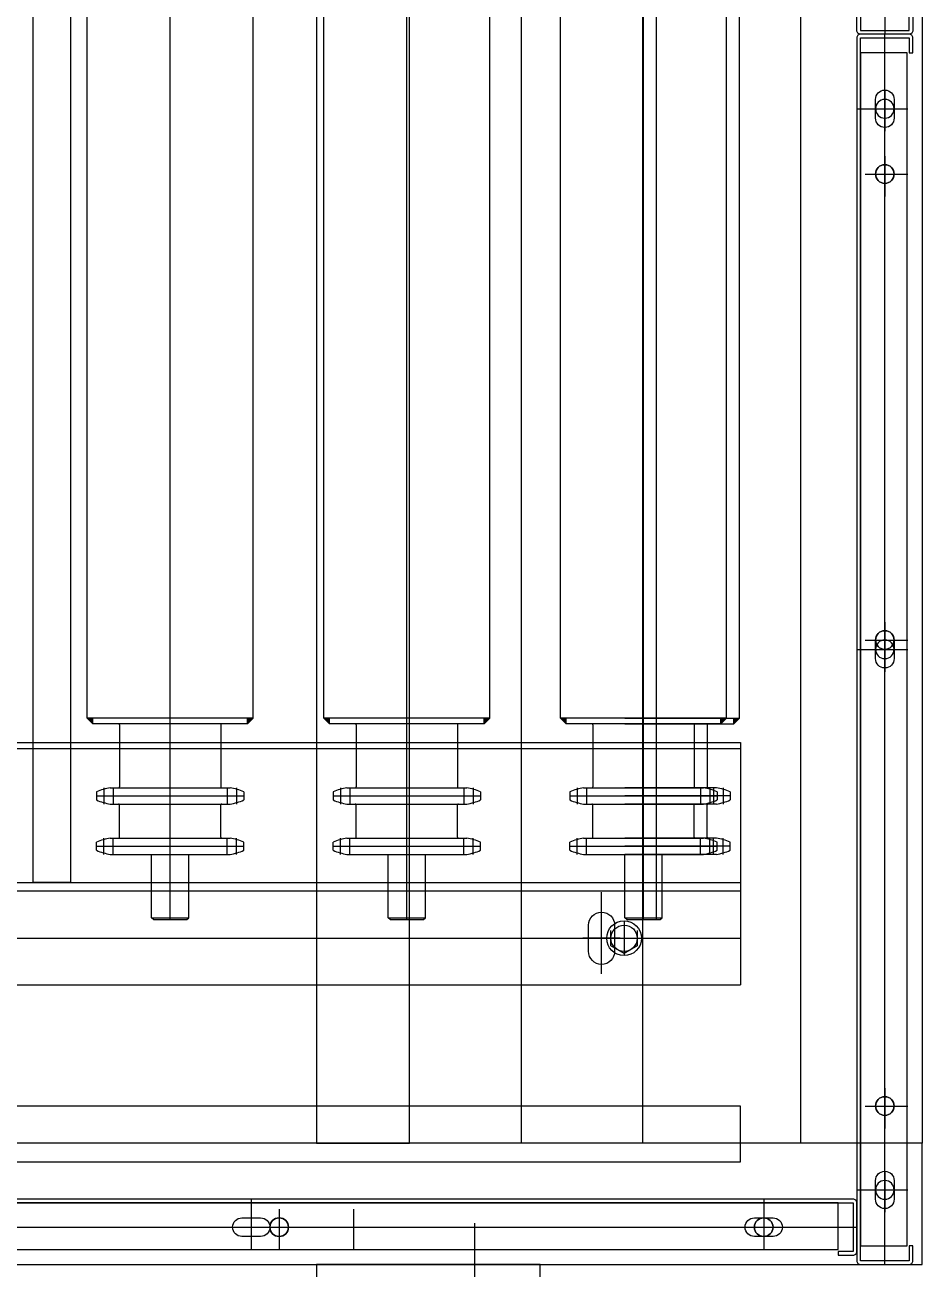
# Model space of a CAD drawing. Header units: millimetres. Extents: x -47382 to 204618, y -51045 to 127155.
# Drawn here: x 139644 to 140125, y 21549 to 22217 of the extents above; entities that cross this region are included whole.
import ezdxf

# ---------------------------------------------------------------- set-up
doc = ezdxf.new("R2010")
doc.units = ezdxf.units.MM
doc.header["$LTSCALE"] = 300
doc.header["$MEASUREMENT"] = 0
doc.layers.get('0').update_dxf_attribs({"linetype": 'CONTINUOUS'})
doc.layers.add('1', color=7, linetype='CONTINUOUS')
doc.layers.add('A-DETL-PEN8', color=8, linetype='CONTINUOUS')
doc.styles.get("Standard").update_dxf_attribs({"font": ''})
doc.styles.get('Standard').set_extended_font_data('DotumChe')

# ---------------------------------------------------------------- blocks, each defined once
blk = doc.blocks.new('A$C50FFAE84')
for centre in [(467.41, -255.95, -310.54), (2427.41, -255.95, -310.54), (467.41, -515.95, -310.54), (2427.41, -515.95, -310.54), (532.41, -580.95, -310.54), (782.41, -580.95, -310.54), (1032.41, -580.95, -310.54), (1862.41, -580.95, -310.54), (2112.41, -580.95, -310.54), (2362.41, -580.95, -310.54)]:
    blk.add_circle(centre, 5)
at = {"layer": '1'}
for p, q in [((467.41, -245.47, -310.54), (467.41, -268.33, -310.54)), ((2427.41, -245.47, -310.54), (2427.41, -268.33, -310.54)), ((477.07, -255.95, -310.54), (455.41, -255.95, -310.54)), ((2417.76, -255.95, -310.54), (2439.41, -255.95, -310.54)), ((467.41, -505.47, -310.54), (467.41, -528.33, -310.54)), ((2427.41, -505.47, -310.54), (2427.41, -528.33, -310.54)), ((477.07, -515.95, -310.54), (455.41, -515.95, -310.54)), ((2417.76, -515.95, -310.54), (2439.41, -515.95, -310.54)), ((532.41, -570.47, -310.54), (532.41, -593.33, -310.54)), ((782.41, -570.47, -310.54), (782.41, -593.33, -310.54)), ((1032.41, -570.47, -310.54), (1032.41, -593.33, -310.54)), ((1862.41, -570.47, -310.54), (1862.41, -593.33, -310.54)), ((2112.41, -570.47, -310.54), (2112.41, -593.33, -310.54)), ((2362.41, -570.47, -310.54), (2362.41, -593.33, -310.54)), ((542.07, -580.95, -310.54), (520.41, -580.95, -310.54)), ((792.07, -580.95, -310.54), (770.41, -580.95, -310.54)), ((1042.07, -580.95, -310.54), (1020.41, -580.95, -310.54)), ((1872.07, -580.95, -310.54), (1850.41, -580.95, -310.54)), ((2122.07, -580.95, -310.54), (2100.41, -580.95, -310.54)), ((2372.07, -580.95, -310.54), (2350.41, -580.95, -310.54))]:
    blk.add_line(p, q, dxfattribs=at)
blk = doc.blocks.new('A$C620CB401')
for centre in [(1337, 12.38), (1627, 12.38), (1917, 12.38)]:
    blk.add_circle(centre, 5)
at = {"layer": '1'}
for p, q in [((1337, 22.86), (1337, 0)), ((1627, 22.86), (1627, 0)), ((1917, 22.86), (1917, 0)), ((1327.34, 12.38), (1349, 12.38)), ((1617.34, 12.38), (1639, 12.38)), ((1907.34, 12.38), (1929, 12.38))]:
    blk.add_line(p, q, dxfattribs=at)
blk = doc.blocks.new('G$CD692945F')
at = {"layer": 'A-DETL-PEN8'}
for points in [[(4041.55, 1095.09), (4044.6, 1095.09), (4044.6, 1092.09)], [(4130.65, 1095.09), (4127.6, 1095.09), (4127.6, 1092.09)], [(4168.55, 1095.09), (4171.6, 1095.09), (4171.6, 1092.09)], [(4257.65, 1095.09), (4254.6, 1095.09), (4254.6, 1092.09)], [(4295.55, 1095.09), (4298.6, 1095.09), (4298.6, 1092.09)], [(4384.65, 1095.09), (4381.6, 1095.09), (4381.6, 1092.09)], [(4391.65, 1095.09), (4388.6, 1095.09), (4388.6, 1092.09)]]:
    blk.add_hatch(color=256, dxfattribs=at).paths.add_polyline_path(points)
for p, q in [((4086.1, 987.09, 0), (4086.1, 2607.09, 0)), ((4213.1, 987.09, 0), (4213.1, 2607.09, 0)), ((4340.1, 987.09, 0), (4340.1, 2607.09, 0)), ((4347.1, 987.09, 0), (4347.1, 2607.09, 0)), ((4012.6, 1007.09, 0), (4012.6, 2597.09, 0)), ((4032.6, 2597.09, 0), (4032.6, 1007.09, 0)), ((4041.55, 1095.09, 0), (4041.55, 2569.09, 0)), ((4130.65, 1095.09, 0), (4130.65, 2569.09, 0)), ((4168.55, 1095.09, 0), (4168.55, 2569.09, 0)), ((4257.65, 1095.09, 0), (4257.65, 2569.09, 0)), ((4295.55, 1095.09, 0), (4295.55, 2569.09, 0)), ((4384.65, 1095.09, 0), (4384.65, 2569.09, 0)), ((4391.65, 1095.09, 0), (4391.65, 2569.09, 0)), ((4469.6, 2142.09, 0), (4469.6, 1462.09, 0)), ((4469.6, 802.09, 0), (4469.6, 1462.09, 0)), ((4454.6, 1422.09, 0), (4481.6, 1422.09, 0)), ((4454.6, 1132.09, 0), (4481.6, 1132.09, 0)), ((4044.6, 1092.09, 0), (4041.55, 1095.09, 0)), ((4130.65, 1095.09, 0), (4041.55, 1095.09, 0)), ((4044.6, 1092.09, 0), (4044.6, 1095.09, 0)), ((4127.6, 1092.09, 0), (4130.65, 1095.09, 0)), ((4127.6, 1092.09, 0), (4127.6, 1095.09, 0)), ((4171.6, 1092.09, 0), (4168.55, 1095.09, 0)), ((4257.65, 1095.09, 0), (4168.55, 1095.09, 0)), ((4171.6, 1092.09, 0), (4171.6, 1095.09, 0)), ((4254.6, 1092.09, 0), (4257.65, 1095.09, 0)), ((4254.6, 1092.09, 0), (4254.6, 1095.09, 0)), ((4298.6, 1092.09, 0), (4295.55, 1095.09, 0)), ((4384.65, 1095.09, 0), (4295.55, 1095.09, 0)), ((4298.6, 1092.09, 0), (4298.6, 1095.09, 0)), ((4330.01, 1095.09, 0), (4391.65, 1095.09, 0)), ((4381.6, 1092.09, 0), (4384.65, 1095.09, 0)), ((4381.6, 1092.09, 0), (4381.6, 1095.09, 0)), ((4388.6, 1092.09, 0), (4391.65, 1095.09, 0)), ((4388.6, 1092.09, 0), (4388.6, 1095.09, 0)), ((4127.6, 1092.09, 0), (4044.6, 1092.09, 0)), ((4058.93, 1091.59, 0), (4058.93, 1058.29, 0)), ((4113.27, 1091.59, 0), (4113.27, 1058.29, 0)), ((4254.6, 1092.09, 0), (4171.6, 1092.09, 0)), ((4185.93, 1091.59, 0), (4185.93, 1058.29, 0)), ((4240.27, 1091.59, 0), (4240.27, 1058.29, 0)), ((4381.6, 1092.09, 0), (4298.6, 1092.09, 0)), ((4312.93, 1091.59, 0), (4312.93, 1058.29, 0)), ((4330.01, 1092.09, 0), (4388.6, 1092.09, 0)), ((4367.27, 1091.59, 0), (4367.27, 1058.29, 0)), ((4374.27, 1091.59, 0), (4374.27, 1058.29, 0)), ((2637.1, 1082.09, 0), (4392.1, 1082.09, 0)), ((4330.01, 1082.09, 0), (4392.1, 1082.09, 0)), ((4392.1, 1082.09, 0), (4392.1, 952.09, 0)), ((4392.1, 1082.09, 0), (4392.1, 952.09, 0)), ((2637.1, 1078.89, 0), (4392.1, 1078.89, 0)), ((4046.6, 1055.62, 0), (4046.6, 1051.27, 0)), ((4050.43, 1057.79, 0), (4050.43, 1049.09, 0)), ((4053.95, 1057.79, 0), (4118.24, 1057.79, 0)), ((4055.51, 1057.79, 0), (4055.51, 1049.09, 0)), ((4116.69, 1057.79, 0), (4116.69, 1049.09, 0)), ((4121.77, 1057.79, 0), (4121.77, 1049.09, 0)), ((4125.6, 1055.62, 0), (4125.6, 1051.27, 0)), ((4173.6, 1055.62, 0), (4173.6, 1051.27, 0)), ((4177.43, 1057.79, 0), (4177.43, 1049.09, 0)), ((4180.95, 1057.79, 0), (4245.24, 1057.79, 0)), ((4182.51, 1057.79, 0), (4182.51, 1049.09, 0)), ((4243.69, 1057.79, 0), (4243.69, 1049.09, 0)), ((4248.77, 1057.79, 0), (4248.77, 1049.09, 0)), ((4252.6, 1055.62, 0), (4252.6, 1051.27, 0)), ((4300.6, 1055.62, 0), (4300.6, 1051.27, 0)), ((4304.43, 1057.79, 0), (4304.43, 1049.09, 0)), ((4307.95, 1057.79, 0), (4372.24, 1057.79, 0)), ((4309.51, 1057.79, 0), (4309.51, 1049.09, 0)), ((4379.24, 1057.79, 0), (4330.01, 1057.79, 0)), ((4370.69, 1057.79, 0), (4370.69, 1049.09, 0)), ((4375.77, 1057.79, 0), (4375.77, 1049.09, 0)), ((4377.69, 1057.79, 0), (4377.69, 1049.09, 0)), ((4379.6, 1055.62, 0), (4379.6, 1051.27, 0)), ((4382.77, 1057.79, 0), (4382.77, 1049.09, 0)), ((4386.6, 1055.62, 0), (4386.6, 1051.27, 0)), ((4046.6, 1053.44, 0), (4125.6, 1053.44, 0)), ((4053.95, 1049.09, 0), (4118.24, 1049.09, 0)), ((4058.93, 1031.29, 0), (4058.93, 1048.59, 0)), ((4113.27, 1031.29, 0), (4113.27, 1048.59, 0)), ((4173.6, 1053.44, 0), (4252.6, 1053.44, 0)), ((4180.95, 1049.09, 0), (4245.24, 1049.09, 0)), ((4185.93, 1031.29, 0), (4185.93, 1048.59, 0)), ((4240.27, 1031.29, 0), (4240.27, 1048.59, 0)), ((4300.6, 1053.44, 0), (4379.6, 1053.44, 0)), ((4307.95, 1049.09, 0), (4372.24, 1049.09, 0)), ((4312.93, 1031.29, 0), (4312.93, 1048.59, 0)), ((4386.6, 1053.44, 0), (4330.01, 1053.44, 0)), ((4379.24, 1049.09, 0), (4330.01, 1049.09, 0)), ((4367.27, 1031.29, 0), (4367.27, 1048.59, 0)), ((4374.27, 1031.29, 0), (4374.27, 1048.59, 0)), ((4046.6, 1024.27, 0), (4046.6, 1028.62, 0)), ((4050.43, 1022.09, 0), (4050.43, 1030.79, 0)), ((4053.95, 1030.79, 0), (4118.24, 1030.79, 0)), ((4055.51, 1022.09, 0), (4055.51, 1030.79, 0)), ((4116.69, 1022.09, 0), (4116.69, 1030.79, 0)), ((4121.77, 1022.09, 0), (4121.77, 1030.79, 0)), ((4125.6, 1024.27, 0), (4125.6, 1028.62, 0)), ((4173.6, 1024.27, 0), (4173.6, 1028.62, 0)), ((4177.43, 1022.09, 0), (4177.43, 1030.79, 0)), ((4180.95, 1030.79, 0), (4245.24, 1030.79, 0)), ((4182.51, 1022.09, 0), (4182.51, 1030.79, 0)), ((4243.69, 1022.09, 0), (4243.69, 1030.79, 0)), ((4248.77, 1022.09, 0), (4248.77, 1030.79, 0)), ((4252.6, 1024.27, 0), (4252.6, 1028.62, 0)), ((4300.6, 1024.27, 0), (4300.6, 1028.62, 0)), ((4304.43, 1022.09, 0), (4304.43, 1030.79, 0)), ((4307.95, 1030.79, 0), (4372.24, 1030.79, 0)), ((4309.51, 1022.09, 0), (4309.51, 1030.79, 0)), ((4379.24, 1030.79, 0), (4330.01, 1030.79, 0)), ((4370.69, 1022.09, 0), (4370.69, 1030.79, 0)), ((4375.77, 1022.09, 0), (4375.77, 1030.79, 0)), ((4377.69, 1022.09, 0), (4377.69, 1030.79, 0)), ((4379.6, 1024.27, 0), (4379.6, 1028.62, 0)), ((4382.77, 1022.09, 0), (4382.77, 1030.79, 0)), ((4386.6, 1024.27, 0), (4386.6, 1028.62, 0)), ((4046.6, 1026.44, 0), (4125.6, 1026.44, 0)), ((4053.95, 1022.09, 0), (4118.24, 1022.09, 0)), ((4076.1, 988.09, 0), (4076.1, 1022.09, 0)), ((4096.1, 988.09, 0), (4096.1, 1022.09, 0)), ((4173.6, 1026.44, 0), (4252.6, 1026.44, 0)), ((4180.95, 1022.09, 0), (4245.24, 1022.09, 0)), ((4203.1, 988.09, 0), (4203.1, 1022.09, 0)), ((4223.1, 988.09, 0), (4223.1, 1022.09, 0)), ((4300.6, 1026.44, 0), (4379.6, 1026.44, 0)), ((4307.95, 1022.09, 0), (4372.24, 1022.09, 0)), ((4386.6, 1026.44, 0), (4330.01, 1026.44, 0)), ((4379.24, 1022.09, 0), (4330.01, 1022.09, 0)), ((4330.1, 988.09, 0), (4330.1, 1022.09, 0)), ((4350.1, 988.09, 0), (4350.1, 1022.09, 0)), ((2637.1, 1007.09, 0), (4392.1, 1007.09, 0)), ((2637.1, 1002.59, 0), (4392.1, 1002.59, 0)), ((4032.6, 1007.09, 0), (4012.6, 1007.09, 0)), ((4317.6, 958.09, 0), (4317.6, 1001.83, 0)), ((4076.1, 988.09, 0), (4096.1, 988.09, 0)), ((4077.1, 987.09, 0), (4076.1, 988.09, 0)), ((4095.1, 987.09, 0), (4096.1, 988.09, 0)), ((4203.1, 988.09, 0), (4223.1, 988.09, 0)), ((4204.1, 987.09, 0), (4203.1, 988.09, 0)), ((4222.1, 987.09, 0), (4223.1, 988.09, 0)), ((4330.1, 988.09, 0), (4350.1, 988.09, 0)), ((4331.1, 987.09, 0), (4330.1, 988.09, 0)), ((4349.1, 987.09, 0), (4350.1, 988.09, 0)), ((4077.1, 987.09, 0), (4095.1, 987.09, 0)), ((4204.1, 987.09, 0), (4222.1, 987.09, 0)), ((4329.65, 986.42, 0), (4329.65, 967.77, 0)), ((4331.1, 987.09, 0), (4349.1, 987.09, 0)), ((2637.1, 977.09, 0), (4392.1, 977.09, 0)), ((4327.6, 977.09, 0), (4307.6, 977.09, 0)), ((4322.58, 973.01, 0), (4322.58, 981.17, 0)), ((4336.71, 981.17, 0), (4336.71, 973.01, 0)), ((4329.65, 968.94, 0), (4322.58, 973.01, 0)), ((4336.71, 973.01, 0), (4329.65, 968.94, 0)), ((2637.1, 952.09, 0), (4392.1, 952.09, 0)), ((4330.01, 952.09, 0), (4392.1, 952.09, 0)), ((4392.1, 887.09, 0), (2637.1, 887.09, 0)), ((4392.1, 857.09, 0), (4392.1, 887.09, 0)), ((2637.1, 857.09, 0), (4392.1, 857.09, 0)), ((4454.6, 842.09, 0), (4481.6, 842.09, 0)), ((4129.6, 837.09, 0), (4129.6, 810.09, 0)), ((4404.6, 837.09, 0), (4404.6, 810.09, 0)), ((4184.6, 809.81, 0), (4184.6, 831.69, 0)), ((3804.6, 822.09, 0), (4454.6, 822.09, 0)), ((4174.51, 822.09, 0), (4195.51, 822.09, 0)), ((4249.6, 769.82, 0), (4249.6, 824.33, 0))]:
    blk.add_line(p, q, dxfattribs=at)
at = {"layer": 'A-DETL-PEN8', "elevation": 0}
for points in [[(4339.6, 2737.09), (4339.6, 867.09), (4274.6, 867.09), (4274.6, 2737.09)], [(4489.6, 2737.09), (4489.6, 867.09), (4424.6, 867.09), (4424.6, 2737.09)], [(4164.6, 1752.09), (4164.6, 867.09), (4214.6, 867.09), (4214.6, 1752.09)], [(4481.6, 812.09), (4481.6, 1452.09), (4456.6, 1452.09), (4456.6, 812.09)], [(2644.6, 802.09), (4489.6, 802.09), (4489.6, 867.09), (2644.6, 867.09)], [(3814.6, 810.09), (4444.6, 810.09), (4444.6, 835.09), (3814.6, 835.09)], [(4164.6, 802.09), (4164.6, 793.09), (4284.6, 793.09), (4284.6, 802.09)]]:
    blk.add_lwpolyline(points, close=True, dxfattribs=at)
for points in [[(4482.6, 1462.09), (4456.6, 1462.09, -0.414214), (4454.6, 1464.09), (4454.6, 2140.09, -0.414214), (4456.6, 2142.09), (4482.6, 2142.09, -0.414214), (4484.6, 2140.09), (4484.6, 2132.09), (4482.6, 2132.09), (4482.6, 2140.09), (4456.6, 2140.09), (4456.6, 1464.09), (4482.6, 1464.09), (4482.6, 1472.09), (4484.6, 1472.09), (4484.6, 1464.09, -0.414214)], [(4482.6, 1462.09), (4456.6, 1462.09, 0.414214), (4454.6, 1460.09), (4454.6, 804.09, 0.414214), (4456.6, 802.09), (4482.6, 802.09, 0.414214), (4484.6, 804.09), (4484.6, 812.09), (4482.6, 812.09), (4482.6, 804.09), (4456.6, 804.09), (4456.6, 1460.09), (4482.6, 1460.09), (4482.6, 1452.09), (4484.6, 1452.09), (4484.6, 1460.09, 0.414214)], [(4464.6, 1417.09), (4464.6, 1427.09, -1), (4474.6, 1427.09), (4474.6, 1417.09, -1)], [(4464.6, 1127.09), (4464.6, 1137.09, -1), (4474.6, 1137.09), (4474.6, 1127.09, -1)], [(4310.6, 977.09), (4310.6, 984.09, -1), (4324.6, 984.09), (4324.6, 977.09), (4324.6, 970.09, -1), (4310.6, 970.09)], [(4464.6, 837.09), (4464.6, 847.09, -1), (4474.6, 847.09), (4474.6, 837.09, -1)], [(4454.6, 809.09), (4454.6, 835.09, 0.414214), (4452.6, 837.09), (3806.6, 837.09, 0.414214), (3804.6, 835.09), (3804.6, 809.09, 0.414214), (3806.6, 807.09), (3814.6, 807.09), (3814.6, 809.09), (3806.6, 809.09), (3806.6, 835.09), (4452.6, 835.09), (4452.6, 809.09), (4444.6, 809.09), (4444.6, 807.09), (4452.6, 807.09, 0.414214)], [(4124.6, 827.09), (4134.6, 827.09, -1), (4134.6, 817.09), (4124.6, 817.09, -1)], [(4399.6, 827.09), (4409.6, 827.09, -1), (4409.6, 817.09), (4399.6, 817.09, -1)]]:
    blk.add_lwpolyline(points, format="xyb", close=True, dxfattribs=at)
at = {"layer": 'A-DETL-PEN8'}
for radius in [9.32, 7.07]:
    blk.add_circle((4329.65, 977.09, 0), radius, dxfattribs=at)
for centre, radius, start, end in [((4058.43, 1091.59, 0), 0.5, 0, 90), ((4113.77, 1091.59, 0), 0.5, 90, 180), ((4185.43, 1091.59, 0), 0.5, 0, 90), ((4240.77, 1091.59, 0), 0.5, 90, 180), ((4312.43, 1091.59, 0), 0.5, 0, 90), ((4367.77, 1091.59, 0), 0.5, 90, 180), ((4374.77, 1091.59, 0), 0.5, 90, 180), ((4058.24, 1029.77, 0), 28.35, 98.70246, 114.24758), ((4058.43, 1058.29, 0), 0.5, 270, 0), ((4113.77, 1058.29, 0), 0.5, 180, 270), ((4113.95, 1029.77, 0), 28.35, 65.75242, 81.29754), ((4185.24, 1029.77, 0), 28.35, 98.70246, 114.24758), ((4185.43, 1058.29, 0), 0.5, 270, 0), ((4240.77, 1058.29, 0), 0.5, 180, 270), ((4240.95, 1029.77, 0), 28.35, 65.75242, 81.29754), ((4312.24, 1029.77, 0), 28.35, 98.70246, 114.24758), ((4312.43, 1058.29, 0), 0.5, 270, 0), ((4367.77, 1058.29, 0), 0.5, 180, 270), ((4367.95, 1029.77, 0), 28.35, 65.75242, 81.29754), ((4374.77, 1058.29, 0), 0.5, 180, 270), ((4374.95, 1029.77, 0), 28.35, 65.75242, 81.29754), ((4058.24, 1077.12, 0), 28.35, 245.75242, 261.29754), ((4058.43, 1048.59, 0), 0.5, 0, 90), ((4113.77, 1048.59, 0), 0.5, 90, 180), ((4113.95, 1077.12, 0), 28.35, 278.70246, 294.24758), ((4185.24, 1077.12, 0), 28.35, 245.75242, 261.29754), ((4185.43, 1048.59, 0), 0.5, 0, 90), ((4240.77, 1048.59, 0), 0.5, 90, 180), ((4240.95, 1077.12, 0), 28.35, 278.70246, 294.24758), ((4312.24, 1077.12, 0), 28.35, 245.75242, 261.29754), ((4312.43, 1048.59, 0), 0.5, 0, 90), ((4367.77, 1048.59, 0), 0.5, 90, 180), ((4367.95, 1077.12, 0), 28.35, 278.70246, 294.24758), ((4374.77, 1048.59, 0), 0.5, 90, 180), ((4374.95, 1077.12, 0), 28.35, 278.70246, 294.24758), ((4058.24, 1002.77, 0), 28.35, 98.70246, 114.24758), ((4058.43, 1031.29, 0), 0.5, 270, 0), ((4113.77, 1031.29, 0), 0.5, 180, 270), ((4113.95, 1002.77, 0), 28.35, 65.75242, 81.29754), ((4185.24, 1002.77, 0), 28.35, 98.70246, 114.24758), ((4185.43, 1031.29, 0), 0.5, 270, 0), ((4240.77, 1031.29, 0), 0.5, 180, 270), ((4240.95, 1002.77, 0), 28.35, 65.75242, 81.29754), ((4312.24, 1002.77, 0), 28.35, 98.70246, 114.24758), ((4312.43, 1031.29, 0), 0.5, 270, 0), ((4367.77, 1031.29, 0), 0.5, 180, 270), ((4367.95, 1002.77, 0), 28.35, 65.75242, 81.29754), ((4374.77, 1031.29, 0), 0.5, 180, 270), ((4374.95, 1002.77, 0), 28.35, 65.75242, 81.29754), ((4058.24, 1050.12, 0), 28.35, 245.75242, 261.29754), ((4113.95, 1050.12, 0), 28.35, 278.70246, 294.24758), ((4185.24, 1050.12, 0), 28.35, 245.75242, 261.29754), ((4240.95, 1050.12, 0), 28.35, 278.70246, 294.24758), ((4312.24, 1050.12, 0), 28.35, 245.75242, 261.29754), ((4367.95, 1050.12, 0), 28.35, 278.70246, 294.24758), ((4374.95, 1050.12, 0), 28.35, 278.70246, 294.24758)]:
    blk.add_arc(centre, radius, start, end, dxfattribs=at)
at = {"layer": 'A-DETL-PEN8', "xscale": -1, "rotation": 89.99999999999999}
for name, p in [('A$C50FFAE84', (3888.65, 3249.51, 310.54)), ('A$C620CB401', (4481.98, 2759.09, 0))]:
    blk.add_blockref(name, p, dxfattribs=at)
at = {"layer": 'A-DETL-PEN8', "rotation": 90}
blk.add_blockref('A$C50FFAE84', (3888.65, 354.68, 310.54), dxfattribs=at)
at = {"layer": 'A-DETL-PEN8', "text_generation_flag": 4, "flags": 1}
for tag, p in [('QTY', (3697.93, 3085.6, 0)), ('USER5', (3697.93, 3084.6, 0)), ('USER4', (3697.93, 3083.6, 0)), ('USER3', (3697.93, 3082.6, 0)), ('USER2', (3697.93, 3081.6, 0)), ('USER1', (3697.93, 3080.6, 0)), ('REMARK', (3697.93, 3079.6, 0)), ('MAKER', (3697.93, 3078.6, 0)), ('PRICE', (3697.93, 3077.6, 0)), ('WEIGHT', (3697.93, 3076.6, 0)), ('MATERIAL', (3697.93, 3075.6, 0)), ('SPEC', (3697.93, 3074.6, 0)), ('NAME', (3697.93, 3072.6, 0)), ('ENAME', (3697.93, 3073.6, 0))]:
    blk.add_attdef(tag, p, '', height=0.25, dxfattribs=at)

msp = doc.modelspace()

# ---------------------------------------------------------------- block references
msp.add_blockref('G$CD692945F', (135635.4, 20749.85))

doc.saveas('drawing.dxf')
